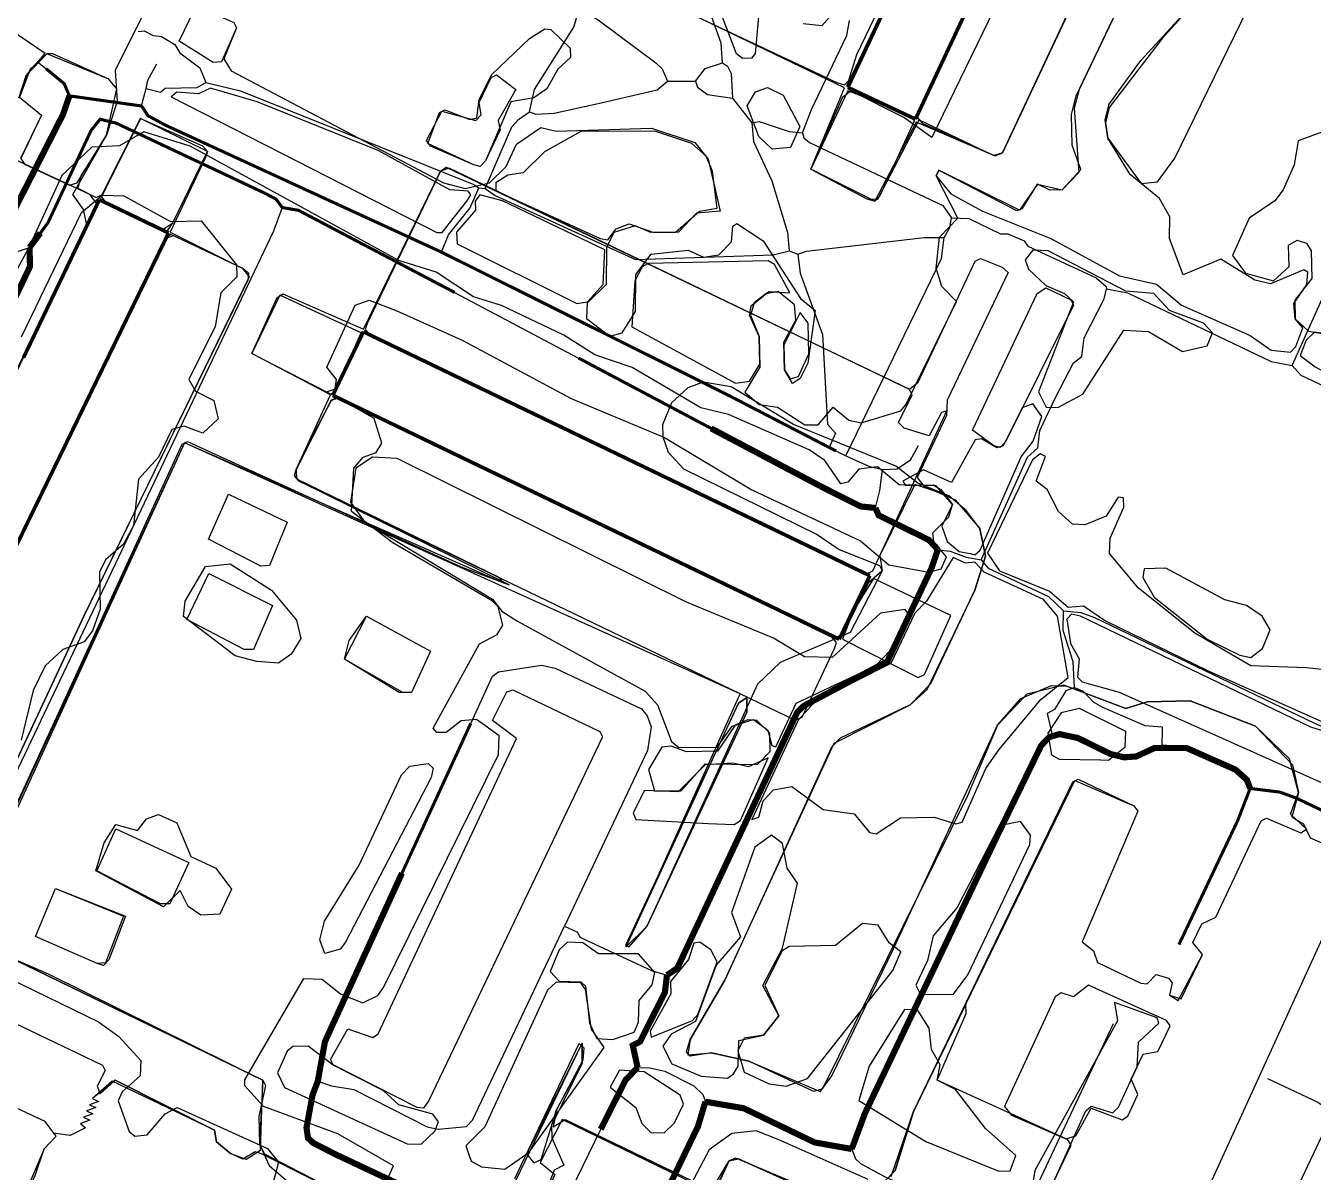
# Model space of a CAD drawing. Extents: x 1765 to 2708, y -3066 to -2278.
# Drawn here: x 2003.6 to 2212.9, y -2771.1 to -2584.7 of the extents above; entities that cross this region are included whole.
import ezdxf

# ---------------------------------------------------------------- set-up
doc = ezdxf.new("R2010")
doc.units = 0
for name, color, linetype in [('AN_AVTO_NIZKAYA', 2, 'CONTINUOUS'), ('AN_AVTO_ODIN', 4, 'CONTINUOUS'), ('AN_FASAD_BEZ_PODEZDA', 2, 'CONTINUOUS'), ('AN_FASAD_S_PODEZDOM', 3, 'CONTINUOUS'), ('AN_FASAD_TOREC', 40, 'CONTINUOUS'), ('AN_KONTROL_CHAST', 2, 'CONTINUOUS'), ('AN_KONTROL_DA', 3, 'CONTINUOUS'), ('AN_KONTROL_NET', 1, 'CONTINUOUS'), ('AN_OSI_DOROZHKA', 1, 'CONTINUOUS'), ('AN_OSI_LESTNICA', 6, 'CONTINUOUS'), ('AN_OSI_PROEZD', 8, 'CONTINUOUS'), ('AN_OSI_TROPA', 42, 'CONTINUOUS'), ('AN_OSI_TROTUAR', 30, 'CONTINUOUS'), ('AN_PESH_NIZKAYA', 2, 'CONTINUOUS'), ('AN_PESH_ODIN', 4, 'CONTINUOUS'), ('AN_ZONA_AZH', 3, 'CONTINUOUS'), ('AN_ZONA_PP', 4, 'CONTINUOUS'), ('AN_ZONA_PZH', 2, 'CONTINUOUS'), ('AN_ZONA_PZH_TORCY', 40, 'CONTINUOUS'), ('ZEL_DEREVYA_ISPR', 94, 'CONTINUOUS'), ('ZEL_TRAVA_ISPR', 82, 'CONTINUOUS')]:
    doc.layers.add(name, color=color, linetype=linetype)

msp = doc.modelspace()

# ---------------------------------------------------------------- linework, layer by layer
at = {"layer": 'AN_AVTO_NIZKAYA', "const_width": 1}
for points in [[(2000.67, -2616.825), (2009.692, -2599.121), (2010.728, -2596.097)], [(2137.892, -2767.34), (2140.067, -2761.49), (2161.698, -2716.1), (2168.691, -2701.741), (2170.061, -2700.311), (2170.559, -2700.2)], [(2170.559, -2700.2), (2171.653, -2699.876), (2174.668, -2700.511), (2179.927, -2703.099), (2182.14, -2703.652), (2184.138, -2703.508), (2187.11, -2702.143), (2188.31, -2702.118)], [(2188.31, -2702.118), (2192.312, -2702.131), (2200.293, -2705.661), (2202.129, -2707.322), (2202.66, -2708.711)], [(2051.108, -2756.309), (2052.27, -2749.88), (2064.785, -2722.496)], [(2051.108, -2756.309), (2050.256, -2758.528), (2049.27, -2763.852), (2049.507, -2765.548), (2050.324, -2766.331), (2054.068, -2768.251), (2068.32, -2774.947), (2070.255, -2776.506), (2070.889, -2778.093)], [(2101.339, -2788.941), (2102.94, -2784.304), (2112.9, -2763.678), (2114.114, -2759.65)], [(2114.114, -2759.65), (2120.34, -2760.716), (2131.866, -2766.27), (2137.892, -2767.34)]]:
    msp.add_lwpolyline(points, dxfattribs=at)
at = {"layer": 'AN_AVTO_ODIN', "const_width": 0.5}
for points in [[(2006.93, -2591.677), (2009.884, -2594.114), (2010.728, -2596.097)], [(2010.728, -2596.097), (2022.469, -2597.744)], [(2022.469, -2597.744), (2023.504, -2599.323), (2026.339, -2600.863), (2071.208, -2621.504)], [(2071.208, -2621.504), (2117.531, -2644.616), (2134.226, -2653.26)], [(2134.226, -2653.26), (2135.34, -2653.836)], [(2064.785, -2722.496), (2075.965, -2698.142)], [(2191.101, -2734.074), (2200.67, -2713.857), (2202.66, -2708.711)], [(2202.66, -2708.711), (2207.475, -2709.307), (2210.097, -2710.251), (2231.529, -2720.494)]]:
    msp.add_lwpolyline(points, dxfattribs=at)
at = {"layer": 'AN_FASAD_BEZ_PODEZDA', "const_width": 0.6}
for points in [[(2148.255, -2599.881), (2195.823, -2498.558)], [(2000, -2673.56), (2026.853, -2618.386)], [(2053.542, -2644.789), (2135.861, -2684.45)]]:
    msp.add_lwpolyline(points, dxfattribs=at)
at = {"layer": 'AN_FASAD_S_PODEZDOM', "const_width": 0.6}
for points in [[(2142.706, -2583.139), (2141.212, -2586.322)], [(2141.212, -2586.322), (2137.268, -2594.723)], [(2015.605, -2612.981), (2012.671, -2619.086)], [(2012.671, -2619.086), (2011.395, -2621.742)], [(2011.395, -2621.742), (2009.936, -2624.779)], [(2009.936, -2624.779), (2003.257, -2638.678)], [(2064.288, -2637.234), (2058.521, -2634.455)], [(2071.063, -2640.498), (2064.288, -2637.234)], [(2084.829, -2647.131), (2071.063, -2640.498)], [(2091.682, -2650.433), (2084.829, -2647.131)], [(2107.549, -2658.078), (2091.682, -2650.433)], [(2113.06, -2660.734), (2107.549, -2658.078)], [(2125.663, -2666.806), (2113.06, -2660.734)], [(2131.181, -2669.465), (2125.663, -2666.806)], [(2140.839, -2674.118), (2131.181, -2669.465)]]:
    msp.add_lwpolyline(points, dxfattribs=at)
at = {"layer": 'AN_FASAD_TOREC', "const_width": 0.6}
for points in [[(2137.268, -2594.723), (2148.255, -2599.881)], [(2026.853, -2618.386), (2015.605, -2612.981)], [(2058.521, -2634.455), (2053.542, -2644.789)], [(2135.861, -2684.45), (2140.839, -2674.118)]]:
    msp.add_lwpolyline(points, dxfattribs=at)
at = {"layer": 'AN_KONTROL_CHAST'}
for points in [[(2140.377, -2612.827), (2142.13, -2612.914), (2148.855, -2600.012), (2160.986, -2605.795), (2162.394, -2605.347), (2208.779, -2506.294), (2209.091, -2505.287), (2208.321, -2504.386), (2197.201, -2499.124), (2196.197, -2498.937), (2195.304, -2500.082), (2148.711, -2599.14), (2147.849, -2599.784), (2137.747, -2595.291), (2136.354, -2596.405), (2131.269, -2608.021)], [(2010.762, -2610.625), (2012.004, -2610.223), (2016.756, -2602.491), (2018.427, -2594.951), (2017.143, -2593.395), (2007.049, -2589.277), (2003.706, -2592.768), (2002.615, -2596.293), (2006.18, -2599.218), (2002.831, -2606.294), (2003.434, -2607.198)], [(2025.925, -2617.801), (2026.68, -2618.035), (2027.57, -2616.765), (2033.155, -2605.138), (2022.284, -2599.787), (2015.972, -2612.513), (2016.575, -2613.417)], [(1971.109, -2766.563), (1972.368, -2766.952), (1973.265, -2766.016), (2013.108, -2680.611), (2039.776, -2626.006), (2039.921, -2625.003), (2038.818, -2624.109), (2027.194, -2618.649), (2026.291, -2619.294), (2008.567, -2655.696), (1959.301, -2760.314), (1959.737, -2761.18)], [(2052.51, -2644.241), (2053.268, -2644.6), (2054.166, -2643.705), (2058.138, -2634.614), (2044.915, -2628.48), (2040.369, -2638)], [(2041.866, -2672.569), (2033.35, -2668.167), (2036.61, -2660.843), (2046.13, -2665.39), (2043.239, -2672.456)], [(2039.157, -2686.134), (2029.797, -2681.251), (2033.387, -2673.752), (2043.755, -2678.948), (2040.658, -2686.144)], [(2064.821, -2693.084), (2055.45, -2687.7), (2059.05, -2680.702), (2069.429, -2686.397), (2066.322, -2693.093)], [(2067.279, -2760.566), (2053.623, -2753.649), (2053.187, -2752.783), (2055.998, -2747.803), (2060.031, -2749.216), (2060.935, -2748.613), (2083.41, -2700.603), (2079.511, -2697.686), (2081.828, -2693.008), (2082.822, -2692.695), (2096.975, -2699.434), (2097.41, -2700.3), (2069.173, -2759.441), (2068.283, -2760.711)], [(2101.234, -2734.486), (2119.47, -2694.821), (2120.868, -2693.915), (2120.836, -2696.292), (2104.581, -2731.162)], [(2025.543, -2727.45), (2015.171, -2722.088), (2018.276, -2715.267), (2030.151, -2720.764), (2027.044, -2727.459)], [(2015.247, -2737.177), (2005.231, -2732.808), (2008.48, -2724.984), (2019.5, -2729.498), (2016.621, -2737.064)], [(2172.696, -2765.709), (2174.352, -2765.173), (2176.84, -2760.7), (2181.883, -2762.592), (2182.787, -2761.989), (2184.378, -2758.453), (2183.324, -2755.974), (2185.28, -2751.93), (2187.647, -2751.503), (2189.641, -2747.333), (2189.038, -2746.429), (2176.407, -2740.699), (2173.947, -2742.586), (2171.932, -2741.963), (2170.946, -2742.609), (2162.743, -2760.421), (2163.857, -2761.814)]]:
    msp.add_lwpolyline(points, close=True, dxfattribs=at)
for points in [[(2141.615, -2774.301), (2144.958, -2770.81), (2147.92, -2761.241), (2173.817, -2707.654), (2174.684, -2707.219), (2183.781, -2711.524), (2184.384, -2712.428), (2175.338, -2733.635), (2177.204, -2735.095), (2177.828, -2737), (2184.904, -2740.348), (2185.908, -2740.494), (2187.376, -2738.961), (2189.39, -2739.585), (2189.99, -2740.322), (2189.533, -2742.333), (2190.97, -2743.219), (2194.893, -2735.714), (2193.35, -2733.746), (2194.826, -2730.713), (2197.097, -2729.663), (2204.47, -2713.996), (2205.337, -2713.56), (2210.891, -2715.941), (2211.795, -2715.338), (2209.241, -2712.892), (2210.499, -2709.363), (2209.046, -2703.891), (2203.512, -2698.591), (2192.918, -2694.485), (2185.918, -2694.636), (2182.439, -2695.712), (2172.352, -2691.928), (2166.381, -2693.391), (2161.57, -2698.414), (2156.651, -2710.026), (2133.166, -2757.558), (2131.758, -2758.005), (2121.146, -2753.065), (2115.113, -2751.695), (2111.624, -2752.271), (2111.024, -2751.533), (2111.647, -2749.519), (2117.276, -2739.892), (2135.036, -2701.363), (2147.408, -2695.135), (2150.751, -2691.644), (2157.928, -2676.481), (2159.642, -2670.941), (2158.712, -2666.459), (2156.48, -2663.506), (2153.678, -2661.148), (2148.134, -2659.267), (2142.464, -2670.812), (2142.851, -2673.305), (2140.561, -2675.355), (2136.567, -2683.446), (2135.17, -2684.393), (2054.279, -2645.078), (2053.209, -2645.726), (2050.005, -2651.799), (2047.613, -2656.853), (2047.645, -2658.353), (2080.423, -2674.279), (2081.447, -2675.382), (2029.426, -2652.494), (1992.542, -2732.082), (2042.171, -2756.147), (2042.607, -2757.014), (2041.548, -2762.039), (2041.645, -2766.539), (2042.43, -2768.148), (2058.114, -2776.272)], [(2083.121, -2772.146), (2093.568, -2750.159), (2094.335, -2750.893), (2094.211, -2752.897), (2089.884, -2760.995), (2089.36, -2763.757), (2091.335, -2762.547), (2115.095, -2774.04), (2117.994, -2769.267), (2118.984, -2768.787), (2131.1, -2773.861)]]:
    msp.add_lwpolyline(points, dxfattribs=at)
at = {"layer": 'AN_KONTROL_DA'}
for points in [[(2110.954, -2582.363), (2135.466, -2593.923), (2136.725, -2594.313), (2137.622, -2593.376), (2184.705, -2493.807)], [(1947.671, -2754.562), (2015.16, -2613.531), (2014.046, -2612.138), (1991.811, -2601.779)], [(2058.114, -2776.272), (2041.929, -2768.117), (2040.922, -2767.806), (2038.947, -2769.015), (2036.925, -2768.059), (2034.634, -2766.19), (2034.342, -2764.279), (2018.158, -2756.124), (2014.471, -2759.122), (2015.482, -2759.601), (2013.992, -2760.133), (2015.003, -2760.611), (2013.514, -2761.144), (2014.525, -2761.622), (2013.035, -2762.155), (2014.046, -2762.633), (2012.557, -2763.166), (2013.323, -2763.899), (2010.848, -2765.12), (2008.089, -2764.763), (2008.6, -2765.252), (2006.643, -2767.296), (1999.978, -2782.948)], [(2125.204, -2778.825), (2090.835, -2762.558), (2087.234, -2769.556), (2089.611, -2771.506)]]:
    msp.add_lwpolyline(points, dxfattribs=at)
msp.add_lwpolyline([(2140.195, -2673.863), (2141.351, -2673.337), (2153.379, -2647.314), (2152.509, -2647.583), (2150.465, -2651.379), (2146.436, -2650.132), (2145.499, -2649.235), (2147.736, -2644.685), (2147.3, -2643.818), (2072.485, -2607.874), (2071.077, -2608.321), (2059.106, -2633.092), (2058.794, -2634.1), (2059.564, -2635)], close=True, dxfattribs=at)
at = {"layer": 'AN_KONTROL_NET'}
for points in [[(1989.278, -2525.044), (1927.331, -2654.449), (1926.427, -2655.053), (1923.402, -2653.951), (1921.729, -2657.572), (1952.314, -2672.336), (1953.321, -2672.648), (1954.222, -2671.878), (1987.898, -2600.113), (1988.764, -2599.677), (1996.358, -2603.849), (1997.766, -2603.402), (2000.334, -2596.843), (2002.573, -2596.294), (2003.706, -2592.768), (2006.797, -2589.199), (2001.044, -2585.321), (2003.839, -2579.633)], [(2196.829, -2532.065), (2162.394, -2605.347), (2160.986, -2605.795), (2148.363, -2600.398), (2141.636, -2613.216), (2131.269, -2608.021), (2136.735, -2594.771), (2110.954, -2582.363)], [(2025.227, -2577.795), (2018.196, -2591.954), (2018.471, -2596.951), (2016.756, -2602.491), (2012.563, -2609.085), (2012.106, -2611.096), (2015.057, -2612.616), (2016.047, -2612.136), (2022.284, -2599.787), (2032.385, -2604.238), (2033.155, -2605.138), (2032.843, -2606.146), (2027.102, -2618.276), (2038.818, -2624.109), (2039.932, -2625.503), (2013.108, -2680.611), (1973.265, -2766.016)], [(1995.379, -2743.776), (2016.105, -2753.709), (2016.54, -2754.575), (2015.261, -2757.104), (2015.705, -2758.345), (2018.158, -2756.124), (2034.342, -2764.279), (2034.634, -2766.19), (2036.925, -2768.059), (2039.447, -2769.005), (2041.792, -2767.537), (2042.171, -2756.147), (1992.542, -2732.082), (2029.056, -2652.752), (2029.922, -2652.316), (2074.386, -2672.7), (2082.203, -2675.616), (2048.071, -2658.761), (2047.301, -2657.86), (2047.613, -2656.853), (2053.187, -2644.726), (2040.369, -2638), (2044.508, -2628.906), (2045.412, -2628.302), (2058.542, -2634.022), (2071.077, -2608.321), (2071.981, -2607.718), (2147.299, -2643.777), (2148.693, -2642.663), (2157.98, -2622.952), (2158.846, -2622.516), (2162.379, -2623.941), (2163.315, -2624.838), (2153.424, -2645.562), (2153.312, -2648.066), (2148.527, -2658.174), (2149.641, -2659.568), (2154.692, -2661.793), (2158.712, -2666.459), (2159.642, -2670.941), (2157.928, -2676.481), (2150.106, -2692.658), (2147.408, -2695.135), (2136.019, -2700.55), (2134.633, -2701.997), (2117.276, -2739.892), (2111.647, -2749.519), (2111.243, -2752.029), (2115.113, -2751.695), (2121.146, -2753.065), (2132.758, -2757.984), (2134.622, -2755.526), (2144.68, -2734.798), (2161.57, -2698.414), (2165.395, -2694.079), (2170.352, -2691.971), (2172.856, -2692.083), (2182.439, -2695.712), (2185.918, -2694.636), (2192.918, -2694.485), (2203.512, -2698.591), (2209.568, -2704.881), (2210.499, -2709.363), (2209.418, -2713.388), (2211.359, -2714.472), (2212.409, -2716.742), (2219.478, -2719.758)], [(2220.081, -2720.662), (2192.178, -2781.796)], [(2170.68, -2772.756), (2173.551, -2766.691), (2172.947, -2765.787), (2151.812, -2756.155), (2156.496, -2745.298), (2156.464, -2743.798), (2147.92, -2761.241), (2144.958, -2770.81), (2141.615, -2774.301)], [(1999.353, -2782.961), (2005.115, -2771.831), (2006.643, -2767.296), (2008.6, -2765.252), (2006.798, -2762.873), (1990.205, -2755.144)], [(2128.582, -2773.082), (2119.488, -2768.943), (2117.994, -2769.267), (2116.155, -2772.934)]]:
    msp.add_lwpolyline(points, dxfattribs=at)
for points in [[(2034.094, -2590.694), (2028.599, -2587.227), (2031.033, -2582.172), (2031.899, -2581.737), (2037.454, -2584.16), (2037.89, -2585.026), (2035.467, -2590.581)], [(2076.474, -2607.287), (2069.405, -2604.272), (2068.802, -2603.368), (2071.283, -2598.561), (2076.819, -2600.109), (2077.675, -2599.174), (2077.34, -2597.18), (2079.295, -2593.136), (2080.161, -2592.7), (2083.297, -2595.05), (2080.446, -2600.114), (2080.77, -2601.608), (2078.378, -2606.662), (2077.481, -2607.599)], [(2161.005, -2652.986), (2157.533, -2650.476), (2168.058, -2628.237), (2169.455, -2627.29), (2173.499, -2629.245), (2173.935, -2630.111), (2162.909, -2652.361), (2162.012, -2653.297)], [(2101.104, -2734.238), (2101.734, -2734.475), (2104.581, -2731.162), (2120.836, -2696.292), (2120.868, -2693.915), (2119.47, -2694.821)], [(2086.234, -2769.578), (2087.39, -2769.053), (2089.884, -2760.995), (2094.055, -2753.401), (2094.069, -2750.149), (2085.035, -2768.103)]]:
    msp.add_lwpolyline(points, close=True, dxfattribs=at)
at = {"layer": 'AN_OSI_DOROZHKA'}
for points in [[(2116.866, -2590.702), (2116.697, -2587.504), (2112.866, -2576.881), (2112.901, -2573.879)], [(2085.522, -2598.683), (2086.345, -2595.064), (2092.729, -2584.92), (2093.29, -2583.107), (2094.073, -2582.29)], [(2094.073, -2582.29), (2096.705, -2583.734), (2106.062, -2590.736), (2107.083, -2591.714), (2107.926, -2593.697)], [(2129.92, -2602.126), (2131.338, -2598.294), (2137.081, -2586.263), (2137.529, -2583.852)], [(2021.908, -2585.65), (2022.906, -2585.529), (2024.323, -2586.298), (2025.727, -2586.468), (2027.856, -2587.723), (2028.686, -2589.106), (2031.94, -2591.537), (2032.892, -2593.917)], [(2112.529, -2593.697), (2114.086, -2591.663), (2116.866, -2590.702)], [(2116.866, -2590.702), (2117.679, -2591.285), (2118.305, -2592.472), (2118.492, -2596.47)], [(2023.209, -2594.927), (2025.522, -2595.477), (2026.309, -2594.86), (2031.509, -2594.748), (2032.892, -2593.917)], [(2032.892, -2593.917), (2038.525, -2595.296), (2076.473, -2610.485), (2077.286, -2611.068)], [(2085.522, -2598.683), (2086.531, -2599.062), (2089.529, -2598.897), (2096.699, -2597.341), (2106.257, -2595.134), (2107.926, -2593.697)], [(2107.926, -2593.697), (2112.529, -2593.697)], [(2112.529, -2593.697), (2112.85, -2594.691), (2114.476, -2595.856), (2118.492, -2596.47)], [(2118.492, -2596.47), (2121.681, -2600.503)], [(2078.288, -2611.146), (2082.674, -2601.146), (2083.748, -2599.922), (2085.522, -2598.683)], [(2121.681, -2600.503), (2122.876, -2600.277), (2127.713, -2601.874), (2129.92, -2602.126)], [(2121.681, -2600.503), (2121.945, -2603.499), (2124.886, -2609.939), (2127.468, -2618.288), (2127.733, -2621.284)], [(2129.92, -2602.126), (2130.137, -2602.922), (2131.055, -2603.703), (2152.687, -2613.941), (2154.13, -2615.911)], [(2077.286, -2611.068), (2078.288, -2611.146)], [(2078.288, -2611.146), (2079.914, -2612.311), (2102.751, -2622.724), (2125.145, -2621.94), (2127.733, -2621.284)], [(2152.899, -2619.139), (2153.865, -2617.517), (2154.13, -2615.911)], [(2154.13, -2615.911), (2156.935, -2616.05), (2162.091, -2618.54), (2163.291, -2618.514), (2165.917, -2619.658), (2166.537, -2620.545), (2177.654, -2625.708), (2179.284, -2627.073), (2179.293, -2627.473)], [(2129.146, -2621.853), (2130.535, -2621.323), (2149.697, -2619.108), (2152.899, -2619.139)], [(2136.957, -2654.602), (2152.473, -2622.55), (2152.899, -2619.139)], [(1999.261, -2621.058), (2000.68, -2621.928), (2004.257, -2620.75)], [(2127.733, -2621.284), (2129.146, -2621.853)], [(2209.478, -2639.928), (2216.543, -2624.267)], [(2158.934, -2671.536), (2166.478, -2654.864), (2168.146, -2653.327), (2168.485, -2650.519), (2171.069, -2645.06), (2173.95, -2639.495), (2175.328, -2638.465), (2175.664, -2635.456), (2178.928, -2629.082), (2179.293, -2627.473)], [(2179.293, -2627.473), (2182.708, -2628.1), (2206.063, -2639.301), (2209.478, -2639.928)], [(2209.478, -2639.928), (2210.913, -2641.498), (2268.934, -2668.859), (2271.262, -2670.109), (2272.492, -2671.484)], [(2141.743, -2663.103), (2142.483, -2660.285), (2142.909, -2656.874)], [(2141.743, -2663.103), (2142.269, -2664.292), (2150.46, -2668.317), (2151.895, -2669.887)], [(2107.866, -2739.074), (2109.542, -2737.937), (2129.053, -2696.294), (2130.132, -2695.27), (2143.683, -2688.074), (2150.86, -2672.911), (2151.895, -2669.887)], [(2151.895, -2669.887), (2153.901, -2670.144), (2156.523, -2671.088), (2158.934, -2671.536)], [(2158.934, -2671.536), (2160.064, -2672.912), (2169.869, -2677.503), (2172.321, -2679.851)], [(2174.091, -2692.319), (2173.9, -2688.121), (2172.29, -2683.054), (2172.321, -2679.851)], [(2172.321, -2679.851), (2175.127, -2680.091), (2177.347, -2680.943), (2213.136, -2698.079), (2215.46, -2699.13), (2218.068, -2699.474)], [(2174.091, -2692.319), (2172.702, -2692.85), (2170.866, -2695.891), (2169.679, -2696.517), (2170.559, -2700.2)], [(2174.091, -2692.319), (2175.504, -2692.889), (2177.143, -2694.655), (2178.662, -2695.522), (2185.53, -2698.476), (2188.336, -2698.715), (2188.31, -2702.118)], [(2091.186, -2731.13), (2093.307, -2732.085), (2093.725, -2732.876), (2105.348, -2738.328), (2107.866, -2739.074)], [(2107.866, -2739.074), (2107.526, -2741.883), (2103.497, -2749.874), (2102.31, -2750.5), (2103.088, -2754.085)], [(2205.48, -2755.875), (2213.667, -2759.7), (2216.308, -2761.544)]]:
    msp.add_lwpolyline(points, dxfattribs=at)
at = {"layer": 'AN_OSI_LESTNICA'}
for points in [[(2071.208, -2621.504), (2072.347, -2618.678), (2075.855, -2614.3), (2077.286, -2611.068)], [(2129.146, -2621.853), (2129.513, -2624.947), (2133.129, -2634.874), (2133.944, -2649.464), (2135.277, -2650.936), (2134.226, -2653.26)]]:
    msp.add_lwpolyline(points, dxfattribs=at)
at = {"layer": 'AN_OSI_PROEZD'}
for points in [[(2005.504, -2590.507), (2006.93, -2591.677)], [(2023.209, -2594.927), (2023.479, -2593.52), (2024.922, -2590.888)], [(2006.93, -2591.677), (2009.884, -2594.114), (2010.728, -2596.097)], [(2022.469, -2597.744), (2023.209, -2594.927)], [(2000.67, -2616.825), (2009.692, -2599.121), (2010.728, -2596.097)], [(2010.728, -2596.097), (2022.469, -2597.744)], [(2022.469, -2597.744), (2023.504, -2599.323), (2026.339, -2600.863), (2071.208, -2621.504)], [(2071.208, -2621.504), (2117.531, -2644.616), (2134.226, -2653.26)], [(2134.226, -2653.26), (2135.34, -2653.836)], [(2142.909, -2656.874), (2145.307, -2656.722), (2147.477, -2655.275), (2148.727, -2652.947)], [(2135.34, -2653.836), (2136.957, -2654.602)], [(2136.957, -2654.602), (2140.696, -2656.322), (2142.909, -2656.874)], [(2075.965, -2698.142), (2079.501, -2690.461), (2080.486, -2689.74), (2087.467, -2688.688), (2089.678, -2689.141), (2103.728, -2695.741), (2104.654, -2696.921), (2105.293, -2698.709), (2104.675, -2702.524), (2091.186, -2731.13)], [(2064.785, -2722.496), (2075.965, -2698.142)], [(2137.892, -2767.34), (2140.067, -2761.49), (2161.698, -2716.1), (2168.691, -2701.741), (2170.061, -2700.311), (2170.559, -2700.2)], [(2170.559, -2700.2), (2171.653, -2699.876), (2174.668, -2700.511), (2179.927, -2703.099), (2182.14, -2703.652), (2184.138, -2703.508), (2187.11, -2702.143), (2188.31, -2702.118)], [(2188.31, -2702.118), (2192.312, -2702.131), (2200.293, -2705.661), (2202.129, -2707.322), (2202.66, -2708.711)], [(2191.101, -2734.074), (2200.67, -2713.857), (2202.66, -2708.711)], [(2202.66, -2708.711), (2207.475, -2709.307), (2210.097, -2710.251), (2231.529, -2720.494)], [(2051.108, -2756.309), (2052.27, -2749.88), (2064.785, -2722.496)], [(2051.108, -2756.309), (2053.326, -2757.061), (2056.941, -2757.684), (2068.878, -2763.729), (2070.687, -2764.09), (2075.28, -2763.691), (2076.259, -2762.669), (2091.186, -2731.13)], [(2165.285, -2780.256), (2166.505, -2776.527), (2180.473, -2746.91)], [(2097.101, -2764.12), (2101.131, -2756.128), (2103.088, -2754.085)], [(2103.088, -2754.085), (2105.09, -2754.142), (2107.503, -2754.69), (2112.257, -2757.089), (2113.688, -2758.458), (2114.114, -2759.65)], [(2051.108, -2756.309), (2050.256, -2758.528), (2049.27, -2763.852), (2049.507, -2765.548), (2050.324, -2766.331), (2054.068, -2768.251), (2068.32, -2774.947), (2070.255, -2776.506), (2070.889, -2778.093)], [(2101.339, -2788.941), (2102.94, -2784.304), (2112.9, -2763.678), (2114.114, -2759.65)], [(2114.114, -2759.65), (2120.34, -2760.716), (2131.866, -2766.27), (2137.892, -2767.34)], [(2165.285, -2780.256), (2165.918, -2781.743), (2167.652, -2783.306), (2191.506, -2794.497), (2195.122, -2795.119), (2197.109, -2794.476), (2201.851, -2791.672), (2215.723, -2762.257), (2216.308, -2761.544)], [(2092.313, -2774.028), (2097.101, -2764.12)], [(2137.892, -2767.34), (2138.527, -2768.928), (2139.344, -2769.71), (2143.09, -2771.73), (2158.452, -2778.902), (2160.065, -2779.468), (2165.285, -2780.256)]]:
    msp.add_lwpolyline(points, dxfattribs=at)
at = {"layer": 'AN_OSI_TROPA'}
msp.add_lwpolyline([(2045.338, -2614.259), (2043.92, -2618.092), (1992.907, -2725.249), (1992.527, -2740.065), (1993.062, -2741.655)], dxfattribs=at)
at = {"layer": 'AN_OSI_TROTUAR'}
for points in [[(2006.007, -2618.411), (2007.27, -2616.683), (2014.251, -2601.724), (2015.712, -2599.891), (2018.327, -2600.535), (2042.486, -2611.92), (2044.307, -2612.881), (2045.338, -2614.259)], [(2045.338, -2614.259), (2047.949, -2614.703), (2073.35, -2628.061)], [(2004.257, -2620.75), (2006.007, -2618.411)], [(1996.858, -2639.519), (2004.323, -2623.85), (2004.257, -2620.75)], [(2073.35, -2628.061), (2093.491, -2638.732)], [(2093.491, -2638.732), (2115.05, -2650.172)], [(2115.05, -2650.172), (2132.863, -2659.593)], [(2132.863, -2659.593), (2139.336, -2662.855), (2141.743, -2663.103)]]:
    msp.add_lwpolyline(points, dxfattribs=at)
at = {"layer": 'AN_PESH_NIZKAYA', "const_width": 1}
for points in [[(2004.257, -2620.75), (2006.007, -2618.411)], [(1996.858, -2639.519), (2004.323, -2623.85), (2004.257, -2620.75)], [(2115.05, -2650.172), (2132.863, -2659.593)], [(2132.863, -2659.593), (2139.336, -2662.855), (2141.743, -2663.103)], [(2141.743, -2663.103), (2142.269, -2664.292), (2150.46, -2668.317), (2151.895, -2669.887)], [(2107.866, -2739.074), (2109.542, -2737.937), (2129.053, -2696.294), (2130.132, -2695.27), (2143.683, -2688.074), (2150.86, -2672.911), (2151.895, -2669.887)], [(2107.866, -2739.074), (2107.526, -2741.883), (2103.497, -2749.874), (2102.31, -2750.5), (2103.088, -2754.085)], [(2097.101, -2764.12), (2101.131, -2756.128), (2103.088, -2754.085)]]:
    msp.add_lwpolyline(points, dxfattribs=at)
at = {"layer": 'AN_PESH_ODIN', "const_width": 0.5}
for points in [[(2006.007, -2618.411), (2007.27, -2616.683), (2014.251, -2601.724), (2015.712, -2599.891), (2018.327, -2600.535), (2042.486, -2611.92), (2044.307, -2612.881), (2045.338, -2614.259)], [(2045.338, -2614.259), (2047.949, -2614.703), (2073.35, -2628.061)], [(2093.491, -2638.732), (2115.05, -2650.172)]]:
    msp.add_lwpolyline(points, dxfattribs=at)
at = {"layer": 'AN_ZONA_AZH'}
for points in [[(2135.466, -2593.923), (2136.725, -2594.313), (2137.622, -2593.376), (2184.663, -2493.808), (2184.06, -2492.904), (2158.289, -2480.954), (2156.902, -2482.402), (2110.351, -2581.459), (2110.954, -2582.363)], [(1946.337, -2754.591), (1947.993, -2754.055), (1953.267, -2743.436), (2015.16, -2613.531), (2014.046, -2612.138), (1991.811, -2601.779), (1989.278, -2606.086), (1986.397, -2605.898), (1985.007, -2607.179), (1953.321, -2672.648), (1872.449, -2634.207), (1871.052, -2635.155), (1859.258, -2660.423), (1870.148, -2666.607), (1941.412, -2700.294), (1941.848, -2701.16), (1937.542, -2710.258), (1934.763, -2712.819), (1920.888, -2742.134)], [(2140.195, -2673.863), (2141.351, -2673.337), (2153.379, -2647.314), (2152.509, -2647.583), (2150.465, -2651.379), (2146.436, -2650.132), (2145.499, -2649.235), (2147.736, -2644.685), (2147.3, -2643.818), (2072.485, -2607.874), (2071.077, -2608.321), (2059.106, -2633.092), (2058.794, -2634.1), (2059.564, -2635)], [(2112.66, -2806.026), (2114.658, -2803.982), (2126.141, -2779.721), (2090.835, -2762.558), (2087.234, -2769.556), (2089.611, -2771.506), (2088.02, -2775.042), (2086.633, -2776.49), (2084.612, -2775.533), (2083.708, -2776.136), (2077.899, -2789.018)]]:
    msp.add_lwpolyline(points, close=True, dxfattribs=at)
msp.add_lwpolyline([(2058.114, -2776.272), (2041.929, -2768.117), (2040.922, -2767.806), (2038.947, -2769.015), (2036.925, -2768.059), (2034.634, -2766.19), (2034.342, -2764.279), (2017.662, -2756.302), (2014.471, -2759.122), (2015.482, -2759.601), (2013.992, -2760.133), (2015.003, -2760.611), (2013.514, -2761.144), (2014.525, -2761.622), (2013.035, -2762.155), (2014.046, -2762.633), (2012.557, -2763.166), (2013.323, -2763.899), (2010.848, -2765.12), (2008.089, -2764.763), (2008.6, -2765.252), (2006.643, -2767.296), (1999.978, -2782.948)], dxfattribs=at)
at = {"layer": 'AN_ZONA_PP'}
for points in [[(1990.594, -2665.089), (2013.569, -2617.068), (2013.015, -2614.578), (2011.294, -2612.114), (2016.756, -2602.491), (2018.427, -2594.951), (2017.143, -2593.395), (2008.049, -2589.256), (2007.049, -2589.277), (2004.351, -2591.753), (2002.615, -2596.293), (2006.18, -2599.218), (2002.789, -2606.295)], [(2144.313, -2771.825), (2147.92, -2761.241), (2174.187, -2707.396), (2183.781, -2711.524), (2184.384, -2712.428), (2175.338, -2733.635), (2177.204, -2735.095), (2177.828, -2737), (2184.904, -2740.348), (2185.908, -2740.494), (2187.376, -2738.961), (2189.39, -2739.585), (2189.99, -2740.322), (2189.533, -2742.333), (2191.463, -2742.917), (2194.893, -2735.714), (2193.35, -2733.746), (2194.826, -2730.713), (2197.097, -2729.663), (2204.47, -2713.996), (2205.337, -2713.56), (2210.891, -2715.941), (2211.795, -2715.338), (2209.241, -2712.892), (2210.499, -2709.363), (2209.046, -2703.891), (2203.512, -2698.591), (2192.918, -2694.485), (2185.918, -2694.636), (2182.439, -2695.712), (2172.352, -2691.928), (2166.381, -2693.391), (2161.57, -2698.414), (2156.651, -2710.026), (2133.166, -2757.558), (2131.758, -2758.005), (2121.146, -2753.065), (2115.113, -2751.695), (2111.624, -2752.271), (2111.024, -2751.533), (2111.647, -2749.519), (2117.276, -2739.892), (2135.036, -2701.363), (2147.408, -2695.135), (2150.751, -2691.644), (2157.928, -2676.481), (2159.642, -2670.941), (2158.712, -2666.459), (2156.48, -2663.506), (2153.678, -2661.148), (2148.631, -2659.089), (2145.069, -2656.332), (2128.413, -2649.521), (2118.276, -2643.403), (2113.758, -2642.667), (2111.276, -2643.555), (2108.578, -2646.031), (2107.153, -2649.563), (2107.196, -2651.564), (2108.084, -2654.046), (2110.56, -2656.744), (2132.302, -2667.446), (2135.857, -2669.871), (2142.416, -2672.439), (2142.851, -2673.305), (2137.649, -2683.339), (2126.249, -2688.255), (2122.572, -2691.753), (2104.581, -2731.162), (2101.234, -2734.486), (2119.771, -2693.314), (2029.426, -2652.494), (1992.761, -2732.577), (2007.279, -2738.85), (2042.171, -2756.147), (2041.645, -2766.539), (2043.221, -2770.007), (2047.045, -2773.343)], [(2110.113, -2786.571), (2117.994, -2769.267), (2119.488, -2768.943), (2128.582, -2773.082)]]:
    msp.add_lwpolyline(points, dxfattribs=at)
for points in [[(2041.866, -2672.569), (2033.35, -2668.167), (2036.61, -2660.843), (2046.13, -2665.39), (2043.239, -2672.456)], [(2039.157, -2686.134), (2029.797, -2681.251), (2033.387, -2673.752), (2043.755, -2678.948), (2040.658, -2686.144)], [(2064.821, -2693.084), (2055.45, -2687.7), (2059.05, -2680.702), (2069.429, -2686.397), (2066.322, -2693.093)], [(2067.279, -2760.566), (2053.623, -2753.649), (2053.187, -2752.783), (2055.998, -2747.803), (2060.031, -2749.216), (2060.935, -2748.613), (2083.41, -2700.603), (2079.511, -2697.686), (2081.828, -2693.008), (2082.822, -2692.695), (2096.975, -2699.434), (2097.41, -2700.3), (2069.173, -2759.441), (2068.283, -2760.711)], [(2025.543, -2727.45), (2015.171, -2722.088), (2018.276, -2715.267), (2030.151, -2720.764), (2027.044, -2727.459)], [(2015.247, -2737.177), (2005.231, -2732.808), (2008.48, -2724.984), (2019.5, -2729.498), (2016.621, -2737.064)], [(2172.696, -2765.709), (2174.352, -2765.173), (2176.84, -2760.7), (2181.883, -2762.592), (2182.787, -2761.989), (2184.378, -2758.453), (2183.324, -2755.974), (2185.28, -2751.93), (2187.647, -2751.503), (2189.641, -2747.333), (2189.038, -2746.429), (2176.407, -2740.699), (2173.947, -2742.586), (2171.932, -2741.963), (2170.946, -2742.609), (2162.743, -2760.421), (2163.857, -2761.814)], [(2086.126, -2776.167), (2082.498, -2774.161), (2094.069, -2750.149), (2094.055, -2753.401), (2089.105, -2763.513), (2089.148, -2765.513), (2091.12, -2769.973), (2089.511, -2770.758), (2087.5, -2776.054)]]:
    msp.add_lwpolyline(points, close=True, dxfattribs=at)
at = {"layer": 'AN_ZONA_PZH'}
for points in [[(2161.238, -2605.873), (2162.394, -2605.347), (2208.779, -2506.294), (2209.091, -2505.287), (2208.321, -2504.386), (2197.201, -2499.124), (2196.198, -2498.978), (2195.304, -2500.082), (2148.908, -2598.635), (2148.597, -2599.642), (2149.367, -2600.543)], [(1971.109, -2766.563), (1972.368, -2766.952), (1973.265, -2766.016), (2013.108, -2680.611), (2039.776, -2626.006), (2039.921, -2625.003), (2038.818, -2624.109), (2027.698, -2618.847), (2026.291, -2619.294), (2008.567, -2655.696), (1959.301, -2760.314), (1959.737, -2761.18)], [(2128.702, -2697.623), (2129.858, -2697.098), (2135.121, -2685.979), (2135.433, -2684.971), (2134.663, -2684.071), (2054.783, -2645.276), (2053.289, -2645.6), (2047.613, -2656.853), (2047.301, -2657.86), (2048.071, -2658.761)]]:
    msp.add_lwpolyline(points, close=True, dxfattribs=at)
at = {"layer": 'AN_ZONA_PZH_TORCY'}
for points in [[(2140.377, -2612.827), (2141.636, -2613.216), (2142.533, -2612.28), (2148.108, -2600.153), (2146.327, -2598.774), (2137.247, -2595.302), (2131.269, -2608.021)], [(2025.925, -2617.801), (2027.57, -2616.765), (2033.155, -2605.138), (2022.284, -2599.787), (2015.972, -2612.513), (2016.575, -2613.417)], [(2052.51, -2644.241), (2054.166, -2643.705), (2058.138, -2634.614), (2044.915, -2628.48), (2040.369, -2638)], [(2148.688, -2690.688), (2149.719, -2690.165), (2154.014, -2680.568), (2141.461, -2674.586), (2138.158, -2679.91), (2136.422, -2684.45)]]:
    msp.add_lwpolyline(points, close=True, dxfattribs=at)
at = {"layer": 'ZEL_DEREVYA_ISPR'}
for points in [[(2202.084, -2497.434), (2150.917, -2602.844), (2146.345, -2599.608), (2137.747, -2595.291), (2137.144, -2594.387), (2138.703, -2589.351), (2144.288, -2577.724)], [(2037.454, -2584.16), (2037.89, -2585.026), (2035.831, -2590.073), (2036.999, -2592.048), (2071.535, -2610.229), (2075.057, -2611.153), (2079.039, -2610.233), (2081.733, -2607.59), (2083.405, -2603.927), (2087.349, -2601.216), (2089.863, -2601.829), (2105.361, -2601.327), (2112.415, -2603.676), (2114.558, -2606.381), (2116.533, -2614.843), (2112.663, -2615.177), (2109.728, -2618.241), (2105.228, -2618.339), (2102.702, -2617.226), (2099.224, -2618.302), (2098.026, -2620.746), (2097.989, -2626.749), (2094.887, -2629.818), (2094.774, -2632.322), (2098.588, -2635.158), (2100.577, -2634.614), (2102.753, -2631.149), (2102.79, -2625.145), (2105.303, -2621.839), (2111.293, -2621.209), (2113.818, -2622.322), (2116.311, -2621.935), (2118.35, -2619.806), (2118.587, -2617.3), (2119.203, -2616.869), (2123.517, -2619.694), (2129.556, -2629.069), (2131.932, -2631.019), (2130.783, -2639.548), (2129.503, -2642.077), (2128.269, -2642.854), (2126.971, -2640.631), (2126.873, -2636.131), (2128.798, -2632.587), (2128.577, -2630.091), (2125.945, -2627.896), (2123.952, -2628.273), (2122.066, -2629.731), (2121.443, -2631.746), (2122.852, -2635.217), (2122.96, -2640.217), (2120.546, -2644.271), (2122.841, -2646.306), (2125.852, -2646.742), (2130.29, -2649.564), (2132.417, -2649.601), (2134.856, -2646.714), (2137.403, -2648.826), (2139.414, -2649.283), (2145.875, -2647.309), (2146.768, -2646.206), (2154.912, -2629.522), (2152.524, -2627.072), (2151.626, -2624.09), (2152.185, -2619.075), (2155.12, -2616.01), (2151.636, -2609.082), (2152.033, -2608.198), (2164.681, -2614.72), (2165.674, -2614.406), (2168.091, -2610.477), (2172.113, -2611.391), (2175.126, -2608.074), (2173.706, -2604.102), (2173.598, -2599.102), (2174.367, -2596.084), (2200.212, -2541.998)], [(2216.653, -2542.726), (2209.218, -2545.888), (2207.063, -2550.354), (2207.117, -2552.854), (2204.833, -2562.909), (2201.205, -2572.492), (2188.34, -2586.777), (2179.744, -2597.969), (2179.131, -2600.483), (2179.518, -2602.976), (2184.972, -2610.362), (2187.592, -2610.056), (2190.428, -2606.242), (2212.063, -2561.835), (2215.06, -2561.604)], [(2135.54, -2581.915), (2133.016, -2584.721), (2130.008, -2584.411)], [(2061.33, -2774.618), (2063.399, -2770.071), (2054.365, -2764.847), (2042.264, -2760.439), (2039.273, -2757.086), (2039.251, -2756.085), (2048.818, -2739.62), (2051.821, -2739.722), (2054.875, -2742.157), (2058.408, -2743.582), (2060.883, -2742.361), (2061.773, -2741.091), (2080.464, -2703.168), (2080.565, -2700.164), (2076.922, -2697.491), (2074.426, -2697.712), (2071.965, -2699.6), (2070.465, -2699.632), (2069.866, -2698.894), (2077.408, -2685.224), (2080.25, -2683.662), (2081.176, -2682.141), (2080.445, -2679.156), (2079.508, -2678.259), (2063.295, -2668.771), (2056.598, -2663.663), (2056.947, -2656.651), (2058.492, -2654.867), (2060.601, -2654.071), (2061.527, -2652.55), (2060.274, -2648.575), (2053.773, -2644.839), (2054.133, -2642.205), (2052.59, -2640.237), (2057.207, -2630.132), (2059.441, -2629.333), (2063.981, -2631.069), (2074.59, -2635.843), (2092.303, -2645.299), (2107.448, -2651.642), (2121.64, -2660.173), (2139.328, -2668.462), (2143.915, -2672.365), (2150.444, -2673.558), (2152.433, -2673.015), (2153.309, -2671.078), (2151.254, -2668.621), (2151.055, -2667.125), (2153.668, -2664.567), (2154.292, -2662.552), (2151.642, -2659.525), (2145.634, -2659.321), (2142.069, -2656.396), (2139.076, -2656.795), (2137.246, -2658.918), (2136.126, -2659.193), (2133.542, -2655.372), (2131.004, -2653.634), (2117.873, -2647.914), (2113.348, -2646.845), (2102.199, -2640.249), (2096.152, -2638.212), (2091.08, -2634.986), (2080.971, -2630.202), (2076.439, -2628.799), (2070.348, -2624.762), (2064.305, -2622.892), (2030.385, -2604.281), (2022.831, -2601.943), (2018.877, -2604.196), (2014.381, -2604.46), (2009.477, -2609.027), (2004.144, -2620.773), (1997.57, -2632.921)], [(2214.928, -2601.794), (2210.461, -2603.433), (2209.795, -2607.325), (2208.048, -2611.365), (2206.669, -2613.145), (2202.478, -2615.987), (2199.774, -2622.049), (2201.921, -2624.921), (2206.45, -2626.157), (2208.984, -2623.851), (2208.909, -2620.351), (2210.309, -2619.57), (2211.82, -2620.038), (2212.597, -2621.272), (2212.695, -2625.772), (2209.937, -2629.333), (2210.001, -2632.333), (2212.13, -2634.372), (2219.536, -2635.629)], [(2002.958, -2635.306), (2012.693, -2615.085), (2016.05, -2612.261), (2019.554, -2612.352), (2027.148, -2616.524), (2032.148, -2616.416), (2037.888, -2623.546), (2037.932, -2625.546), (2035.319, -2628.104), (2034.438, -2633.625), (2030.121, -2642.223), (2031.246, -2644.117), (2034.197, -2645.637), (2034.928, -2648.623), (2032.394, -2650.929), (2029.368, -2649.827), (2027.379, -2650.37), (2025.224, -2654.836), (2021.966, -2658.408), (2021.128, -2665.93), (2019.526, -2668.966), (2016.58, -2671.531), (2015.623, -2673.553), (2015.753, -2679.553), (2014.495, -2683.082), (2013.116, -2684.863), (2009.641, -2686.105), (2006.78, -2688.752), (2004.867, -2692.795), (2002.873, -2700.842)], [(2000.79, -2739.491), (2015.453, -2746.678), (2018.755, -2749.024), (2022.342, -2752.949), (2022.229, -2755.453), (2019.283, -2758.018), (2018.648, -2759.532), (2020.423, -2764.496), (2021.356, -2765.227), (2023.353, -2765.017), (2026.281, -2761.618), (2028.259, -2760.575), (2042.911, -2767.262), (2044.71, -2769.475), (2043.786, -2772.996)]]:
    msp.add_lwpolyline(points, dxfattribs=at)
for points in [[(2120.124, -2590.002), (2119.191, -2589.272), (2116.894, -2583.318), (2117.947, -2581.878), (2120.951, -2581.98), (2122.728, -2583.192), (2122.191, -2589.207), (2121.624, -2589.97)], [(2076.474, -2607.287), (2068.98, -2603.864), (2070.913, -2598.82), (2071.779, -2598.384), (2075.816, -2599.964), (2076.935, -2599.69), (2077.329, -2596.68), (2079.409, -2592.633), (2085.535, -2586.748), (2088.003, -2585.193), (2089.006, -2585.297), (2092.157, -2588.355), (2092.189, -2589.855), (2090.146, -2591.776), (2088.339, -2594.941), (2086.244, -2596.404), (2082.507, -2597.068), (2078.378, -2606.662), (2077.481, -2607.599)], [(2124.944, -2604.739), (2122.816, -2602.701), (2120.875, -2597.74), (2122.243, -2595.459), (2124.228, -2594.749), (2126.756, -2595.987), (2129.451, -2601.057), (2127.941, -2604.508)], [(2169.499, -2646.716), (2171.376, -2646.758), (2175.456, -2644.586), (2182.11, -2634.187), (2186.118, -2634.434), (2191.69, -2637.648), (2195.672, -2636.728), (2196.544, -2634.625), (2195.093, -2633.072), (2189.546, -2631.024), (2186.984, -2628.245), (2182.473, -2627.842), (2169.825, -2621.279), (2167.321, -2621.166), (2166.105, -2622.776), (2166.638, -2624.266), (2169.447, -2626.956), (2172.476, -2628.225), (2173.924, -2629.611), (2168.237, -2644.242)], [(2041.866, -2672.569), (2033.35, -2668.167), (2036.61, -2660.843), (2046.13, -2665.39), (2043.239, -2672.456)], [(2041.201, -2688.091), (2037.679, -2687.167), (2029.286, -2680.761), (2029.566, -2678.254), (2032.862, -2672.597), (2036.855, -2672.177), (2043.576, -2676.451), (2047.642, -2681.365), (2048.374, -2684.351), (2046.803, -2686.886), (2044.708, -2688.349)], [(2201.012, -2687.056), (2202.771, -2687.435), (2204.657, -2685.977), (2205.926, -2682.948), (2204.627, -2680.725), (2202.087, -2678.945), (2198.565, -2678.021), (2188.95, -2672.893), (2185.45, -2673.01), (2185.23, -2674.39), (2187.05, -2677.603), (2195.702, -2684.419)], [(2064.321, -2693.095), (2055.45, -2687.7), (2056.218, -2684.682), (2059.05, -2680.702), (2069.429, -2686.397), (2066.322, -2693.093)], [(2105.814, -2709.124), (2110.191, -2709.112), (2114.097, -2704.692), (2122.605, -2704.842), (2124.643, -2702.714), (2124.579, -2699.713), (2122.45, -2697.675), (2120.946, -2697.541), (2118.964, -2698.417), (2116.054, -2702.649), (2111.054, -2702.757), (2108.532, -2701.811), (2107.036, -2702.01), (2104.863, -2705.642)], [(2178.367, -2704.054), (2179.619, -2704.11), (2182.324, -2701.967), (2182.437, -2699.464), (2174.935, -2695.707), (2171.949, -2696.439), (2169.769, -2699.737), (2170.345, -2703.227), (2171.611, -2703.95)], [(2052.231, -2735.544), (2051.433, -2733.311), (2052.201, -2730.292), (2057.84, -2721.166), (2064.694, -2706.51), (2066.08, -2705.063), (2069.073, -2704.665), (2069.839, -2705.398), (2069.539, -2706.906), (2055.61, -2733.721), (2054.717, -2734.824)], [(2032.086, -2729.31), (2030.055, -2727.894), (2028.748, -2725.296), (2026.053, -2727.939), (2015.005, -2722.091), (2016.408, -2717.559), (2018.261, -2714.6), (2021.783, -2715.525), (2023.244, -2713.659), (2025.229, -2712.949), (2028.177, -2714.303), (2030.462, -2719.756), (2034.547, -2721.669), (2037.082, -2725.116), (2035.209, -2729.159)], [(2149.051, -2742.207), (2154.428, -2742.174), (2156.778, -2739.039), (2166.825, -2717.81), (2166.959, -2716.307), (2165.327, -2714.091), (2161.84, -2714.792), (2155.04, -2728.07), (2151.137, -2732.657), (2150.224, -2736.679), (2148.31, -2740.722)], [(2113.444, -2755.483), (2117.703, -2755.808), (2118.689, -2755.119), (2119.412, -2753.853), (2119.573, -2749.723), (2123.556, -2748.844), (2126.073, -2745.705), (2123.464, -2740.759), (2126.668, -2734.686), (2129.108, -2724.128), (2127.387, -2721.664), (2126.634, -2717.678), (2124.854, -2716.299), (2122.145, -2718.276), (2118.372, -2728.863), (2119.791, -2732.834), (2115.888, -2737.421), (2112.502, -2746.624), (2108.544, -2748.669), (2107.169, -2750.616), (2108.649, -2753.502)], [(2015.247, -2737.177), (2005.231, -2732.808), (2008.48, -2724.984), (2019.834, -2729.491), (2017.151, -2736.553), (2016.254, -2737.489)], [(2096.469, -2749.346), (2099.058, -2749.541), (2102.534, -2748.34), (2103.249, -2746.699), (2103.34, -2743.195), (2105.453, -2740.648), (2105.909, -2738.637), (2103.259, -2735.609), (2096.755, -2735.583), (2094.216, -2733.804), (2091.712, -2733.691), (2090.322, -2734.972), (2088.898, -2738.504), (2090.349, -2740.057), (2093.852, -2740.148), (2094.619, -2740.882), (2095.248, -2746.871)], [(2169.89, -2774.774), (2172.265, -2774.723), (2170.68, -2772.756), (2175.932, -2761.136), (2176.832, -2760.367), (2180.358, -2761.458), (2181.255, -2760.521), (2184.281, -2753.952), (2184.528, -2749.945), (2187.797, -2746.873), (2187.528, -2746.003), (2180.596, -2743.527), (2181.119, -2746.517), (2167.637, -2770.821), (2167.347, -2772.828)], [(2161.803, -2770.947), (2163.678, -2770.906), (2164.583, -2768.385), (2159.652, -2763.99), (2154.763, -2757.675), (2151.812, -2756.155), (2152.258, -2753.644), (2150.87, -2751.172), (2150.461, -2747.679), (2148.605, -2744.718), (2146.478, -2744.681), (2140.757, -2753.892), (2139.042, -2759.432), (2149.943, -2766.117)], [(2065.657, -2766.521), (2067.909, -2766.555), (2070.114, -2764.423), (2070.749, -2762.909), (2069.805, -2761.679), (2064.269, -2760.131), (2061.718, -2757.851), (2053.624, -2753.691), (2049.555, -2750.61), (2047.055, -2750.664), (2046.155, -2751.434), (2044.563, -2754.97), (2045.699, -2757.364)], [(2105.263, -2764.664), (2107.39, -2764.702), (2109.106, -2763.081), (2110.541, -2760.048), (2110.008, -2758.559), (2104.174, -2754.766), (2100.166, -2754.519), (2098.642, -2757.304), (2102.799, -2760.591), (2103.772, -2763.196)]]:
    msp.add_lwpolyline(points, close=True, dxfattribs=at)
at = {"layer": 'ZEL_TRAVA_ISPR'}
for points in [[(2199.734, -2543.008), (2174.845, -2595.073), (2174.077, -2598.091), (2174.803, -2608.581), (2172.113, -2611.391), (2170.113, -2611.434), (2168.091, -2610.477), (2165.181, -2614.709), (2152.033, -2608.198), (2151.636, -2609.082), (2153.992, -2612.032), (2159.18, -2614.838), (2170.282, -2619.268), (2181.419, -2625.364), (2187.452, -2626.734), (2191.528, -2630.148), (2202.64, -2635.077), (2206.068, -2637.421), (2209.202, -2637.77), (2210.099, -2636.834), (2211.201, -2633.808), (2210.001, -2632.333), (2209.781, -2629.837), (2211.883, -2626.79), (2212.048, -2624.785), (2211.414, -2624.382), (2205.96, -2626.668), (2203.446, -2626.055), (2197.87, -2622.674), (2191.797, -2625.223), (2189.542, -2619.268), (2189.633, -2615.765), (2187.901, -2612.8), (2183.148, -2608.901), (2179.518, -2602.976), (2179.12, -2599.983), (2179.733, -2597.469), (2184.915, -2590.353), (2201.205, -2572.492)], [(2215.322, -2689.498), (2211.811, -2689.074), (2202.8, -2688.768), (2193.68, -2683.463), (2184.518, -2676.157), (2179.81, -2670.505), (2179.923, -2668.002), (2182.148, -2662.951), (2182.074, -2661.452), (2181.196, -2661.346), (2179.262, -2664.431), (2175.791, -2665.84), (2173.787, -2665.716), (2171.492, -2663.681), (2169.663, -2660.094), (2167.883, -2658.757), (2169.422, -2654.721), (2168.538, -2654.324), (2167.308, -2655.267), (2159.965, -2670.434), (2161.945, -2673.309), (2170.021, -2676.637), (2173.078, -2679.239), (2175.575, -2679.018), (2179.129, -2681.442), (2195.814, -2689.586), (2216.397, -2698.73)], [(2140.572, -2772.323), (2125.923, -2765.802), (2122.391, -2764.378), (2118.398, -2764.798), (2114.703, -2767.462), (2110.698, -2775.052)]]:
    msp.add_lwpolyline(points, dxfattribs=at)
for points in [[(2070.46, -2618.34), (2071.335, -2618.321), (2075.352, -2613.231), (2075.997, -2612.217), (2075.567, -2611.601), (2072.56, -2611.374), (2060.916, -2604.955), (2041.235, -2597.043), (2033.684, -2594.872), (2031.702, -2595.748), (2028.194, -2595.49), (2027.294, -2596.26)], [(2096.994, -2619.267), (2098.249, -2619.49), (2099.586, -2617.71), (2101.695, -2616.914), (2105.728, -2618.328), (2109.228, -2618.252), (2113.156, -2614.832), (2116.022, -2614.354), (2115.268, -2608.367), (2114.214, -2605.888), (2111.919, -2603.853), (2105.871, -2601.816), (2093.867, -2601.909), (2087.935, -2605.205), (2084.507, -2608.614), (2082.014, -2609.002), (2080.039, -2610.212), (2080.068, -2611.545)], [(2093.22, -2629.854), (2094.965, -2629.566), (2097.489, -2626.76), (2097.784, -2621.126), (2081.104, -2613.19), (2077.455, -2612.185), (2076.685, -2613.202), (2076.718, -2614.703), (2073.627, -2618.271), (2073.75, -2620.144)], [(2119.013, -2642.804), (2121.258, -2642.505), (2122.949, -2639.717), (2122.852, -2635.217), (2121.276, -2631.749), (2121.577, -2630.242), (2124.445, -2627.929), (2127.826, -2628.106), (2125.351, -2623.532), (2124.337, -2622.928), (2104.836, -2623.35), (2103.847, -2623.871), (2102.645, -2626.149), (2102.141, -2633.663)], [(2261.54, -2663.737), (2262.787, -2663.585), (2265.546, -2658.147), (2269.389, -2656.564), (2269.959, -2652.049), (2269.523, -2651.183), (2223.541, -2629.956), (2222.803, -2630.556), (2222.9, -2635.056), (2227.143, -2638.466), (2228.186, -2640.445), (2225.847, -2644.081), (2222.848, -2644.187), (2220.804, -2642.23), (2219.922, -2636.121), (2219.156, -2635.387), (2213.134, -2634.517), (2211.744, -2635.798), (2210.798, -2638.319), (2213.256, -2640.184), (2224.897, -2646.436), (2239.531, -2652.289), (2250.679, -2658.885), (2253.694, -2659.487)], [(2127.878, -2642.112), (2129.245, -2641.707), (2130.917, -2638.044), (2130.809, -2633.044), (2129.521, -2631.321), (2126.884, -2636.631), (2126.971, -2640.631)], [(2157.131, -2670.495), (2157.887, -2670.729), (2158.787, -2669.959), (2165.464, -2654.807), (2167.41, -2652.264), (2168.823, -2648.231), (2167.362, -2646.178), (2165.624, -2646.799), (2162.506, -2652.995), (2161.512, -2653.308), (2158.98, -2651.862), (2157.983, -2652.05), (2154.131, -2658.971), (2149.584, -2656.901), (2146.205, -2658.725), (2146.638, -2659.466), (2151.138, -2659.369), (2152.404, -2660.092), (2154.292, -2662.552), (2152.534, -2666.092), (2153.421, -2668.574), (2155.373, -2670.158)], [(2109.788, -2702.034), (2116.04, -2701.982), (2118.468, -2698.595), (2121.947, -2697.519), (2124.234, -2699.221), (2124.914, -2701.707), (2125.544, -2701.944), (2128.893, -2694.868), (2141.768, -2688.753), (2144.132, -2686.284), (2147.003, -2680.219), (2146.572, -2679.603), (2142.584, -2680.231), (2134.735, -2687.404), (2130.231, -2687.335), (2125.162, -2684.276), (2111.028, -2678.412), (2064, -2655.082), (2059.992, -2654.835), (2057.28, -2656.644), (2056.399, -2662.166), (2058.719, -2665.368), (2079.501, -2677.925), (2081.045, -2679.893), (2083.581, -2681.506), (2104.338, -2692.897), (2106.303, -2695.106), (2108.599, -2701.059)], [(2140.769, -2715.872), (2141.858, -2716.099), (2145.804, -2713.512), (2151.305, -2713.393), (2154.83, -2714.484), (2155.824, -2714.171), (2159.721, -2705.457), (2161.823, -2702.41), (2168.651, -2694.259), (2173.075, -2690.661), (2171.359, -2680.693), (2169.049, -2677.992), (2159.448, -2673.53), (2157.912, -2671.896), (2156.415, -2672.095), (2154.394, -2671.138), (2150.046, -2678.277), (2148.169, -2680.194), (2144.261, -2688.407), (2131.889, -2694.636), (2129.202, -2697.612), (2121.673, -2713.783), (2122.79, -2713.384), (2123.483, -2710.743), (2125.195, -2708.955), (2128.185, -2708.39), (2133.268, -2712.116), (2138.286, -2712.841)], [(2245.281, -2721.618), (2246.656, -2721.588), (2249.851, -2717.017), (2248.904, -2715.62), (2233.752, -2708.944), (2231.201, -2706.664), (2228.694, -2706.385), (2218.589, -2701.768), (2217.053, -2700.133), (2212.52, -2698.73), (2175.111, -2680.695), (2173.604, -2680.395), (2172.87, -2681.161), (2173.456, -2685.15), (2174.844, -2687.622), (2174.575, -2690.629), (2175.341, -2691.363), (2181.381, -2693.067)], [(2114.558, -2714.437), (2118.814, -2714.596), (2119.8, -2713.949), (2124.332, -2703.721), (2121.112, -2705.208), (2118.598, -2704.595), (2114.101, -2704.859), (2109.694, -2709.29), (2104.186, -2709.034), (2102.347, -2712.7), (2102.788, -2713.775)], [(2124.477, -2756.745), (2127.236, -2757.103), (2130.711, -2755.86), (2144.589, -2738.301), (2145.858, -2735.272), (2143.992, -2733.812), (2142.179, -2730.933), (2139.671, -2730.654), (2135.247, -2734.251), (2127.746, -2734.413), (2126.512, -2735.19), (2123.798, -2740.752), (2126.073, -2745.705), (2123.556, -2748.844), (2120.44, -2749.329), (2119.358, -2751.353), (2120.433, -2754.832)], [(2105.303, -2749.155), (2111.997, -2746.426), (2112.894, -2745.49), (2116.044, -2736.917), (2115.001, -2734.939), (2113.224, -2733.726), (2112.227, -2733.873), (2111.367, -2736.518), (2108.442, -2740.083), (2108.485, -2742.083), (2105.115, -2748.159)], [(2077.744, -2770.262), (2081.504, -2770.597), (2085.446, -2767.844), (2097.668, -2750.821), (2095.603, -2747.864), (2094.629, -2741.382), (2093.856, -2740.315), (2089.852, -2740.234), (2088.462, -2741.515), (2078.271, -2763.747), (2075.169, -2766.815), (2076.056, -2769.298)]]:
    msp.add_lwpolyline(points, close=True, dxfattribs=at)

doc.saveas('drawing.dxf')
